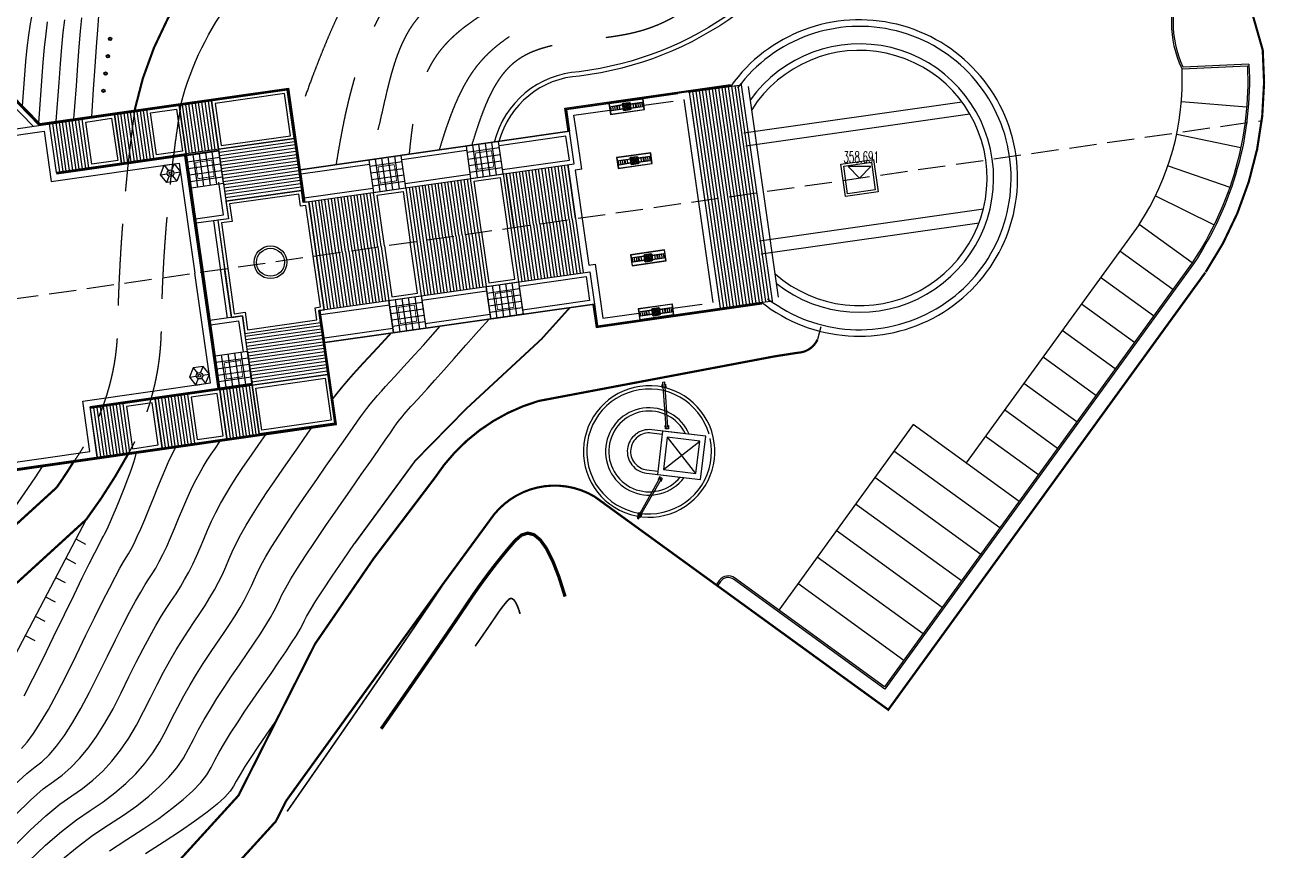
# Model space of a CAD drawing. Extents: x 351134 to 737836, y 2693212 to 3319468.
# Drawn here: x 624113 to 737836, y 2757654 to 2833301 of the extents above; entities that cross this region are included whole.
import ezdxf

# ---------------------------------------------------------------- set-up
doc = ezdxf.new("R2010")
doc.units = 0
doc.linetypes.add('0', pattern=[1, 1])
doc.linetypes.add('DASH', pattern=[0.35, 0.25, -0.1])
doc.layers.get('0').update_dxf_attribs({"linetype": 'CONTINUOUS'})
for name, color, linetype in [('00000实测标高', 6, 'CONTINUOUS'), ('00景观层', 10, 'CONTINUOUS'), ('01佛教小品', 2, 'CONTINUOUS'), ('01小品', 2, 'CONTINUOUS'), ('2', 7, 'CONTINUOUS'), ('3', 3, 'CONTINUOUS'), ('5', 5, 'CONTINUOUS'), ('DGX', 8, 'CONTINUOUS'), ('DLSS', 4, 'CONTINUOUS'), ('DMTZ', 3, 'CONTINUOUS'), ('瓦', 8, 'CONTINUOUS'), ('绿化', 3, 'CONTINUOUS'), ('道路', 1, 'CONTINUOUS')]:
    doc.layers.add(name, color=color, linetype=linetype)
doc.styles.add('_TCH_DIM', font='txt.shx', dxfattribs={"width": 0.8, "height": 3.5, "bigfont": 'hztxt.shx'})
doc.linetypes.add('FENCELINE2', pattern='A,6.35,-2.54,[132,ltypeshp.shx,S=2.54,R=0,X=-2.54,Y=0],-2.54,25.4', length=36.83)

# ---------------------------------------------------------------- blocks, each defined once
blk = doc.blocks.new('hrththh')
at = {"layer": '瓦'}
h = blk.add_hatch(dxfattribs=at)
h.set_pattern_fill('ANSI33', color=256, scale=600, style=0)
h.set_pattern_definition([(135, (1657657.03, 2146014.12), (106.06602, 106.06602), []), (135, (1657550.97, 2146014.12), (106.06602, 106.06602), [75, -37.5])])
h.paths.add_polyline_path([(1526935, 2243631), (1526985, 2243681), (1527535, 2243681), (1527585, 2243631), (1527585, 2243081), (1527535, 2243031), (1526985, 2243031), (1526935, 2243081)])
at = {"layer": '2', "flags": 128}
blk.add_lwpolyline([(1526935, 2243081), (1526935, 2243631), (1526985, 2243681), (1527535, 2243681), (1527585, 2243631), (1527585, 2243081), (1527535, 2243031), (1526985, 2243031), (1526935, 2243081)], dxfattribs=at)
at = {"layer": '3'}
for p, q in [((1527090, 2244616), (1527430, 2244616)), ((1527090, 2243706), (1527090, 2244616)), ((1527430, 2243706), (1527430, 2244616)), ((1527090, 2243006), (1527090, 2242096)), ((1527430, 2243006), (1527430, 2242096)), ((1527090, 2242096), (1527430, 2242096))]:
    blk.add_line(p, q, dxfattribs=at)
at = {"layer": '5', "color": 11}
for p, q in [((1527060, 2243706), (1527060, 2244796)), ((1527060, 2244796), (1527460, 2244796)), ((1527090, 2244429), (1527430, 2244429)), ((1527090, 2244250), (1527430, 2244250)), ((1527090, 2244188), (1527430, 2244188)), ((1527090, 2243990), (1527430, 2243990)), ((1527460, 2243706), (1527460, 2244796)), ((1527060, 2243006), (1527060, 2241916)), ((1527090, 2242723), (1527430, 2242723)), ((1527460, 2243006), (1527460, 2241916)), ((1527060, 2241916), (1527460, 2241916)), ((1527090, 2242524), (1527430, 2242524)), ((1527090, 2242463), (1527430, 2242463)), ((1527090, 2242284), (1527430, 2242284))]:
    blk.add_line(p, q, dxfattribs=at)
for points in [[(1526760, 2244936), (1526760, 2241776), (1527760, 2241776), (1527760, 2244936)], [(1526785, 2244911), (1526785, 2241801), (1527735, 2241801), (1527735, 2244911)]]:
    blk.add_lwpolyline(points, close=True, dxfattribs=at)
at = {"layer": '5', "color": 11, "flags": 128}
blk.add_lwpolyline([(1526910, 2243081), (1526910, 2243641), (1526974, 2243706), (1527545, 2243706), (1527610, 2243641), (1527610, 2243071), (1527545, 2243006), (1526974, 2243006), (1526917, 2243063)], dxfattribs=at)

msp = doc.modelspace()

# ---------------------------------------------------------------- linework, layer by layer
at = {"color": 1, "linetype": 'Continuous', "flags": 128}
for points in [[(730212, 2829268, -0.221529), (730194, 2837739, 0.2747192), (726765, 2847997, -0.2329661), (724074, 2855547, 1.6078345)], [(736207, 2829531, -0.160329), (731130, 2811474)], [(702944, 2772620), (689184, 2782602, 0.4142136), (687788, 2782380), (687494, 2781975)]]:
    msp.add_lwpolyline(points, format="xyb", dxfattribs=at)
at = {"color": 8, "linetype": 'Continuous', "flags": 128}
for points in [[(736350, 2829687), (730306, 2829422, -0.2193166), (730337, 2837691, 0.2750264), (726866, 2848107, -0.232837), (724223, 2855529)], [(736350, 2829687, -0.1616051), (731254, 2811390, -0.160329)], [(702978, 2772411), (689096, 2782481, 0.4142136), (687909, 2782292), (687616, 2781887)]]:
    msp.add_lwpolyline(points, format="xyb", dxfattribs=at)
at = {"color": 1, "linetype": 'Continuous', "flags": 128}
for points in [[(730212, 2829268), (736207, 2829531)], [(731130, 2811474), (702944, 2772620)]]:
    msp.add_lwpolyline(points, dxfattribs=at)
at = {"color": 8, "linetype": 'Continuous', "flags": 128}
for points in [[(730161, 2826262), (736136, 2825774)], [(729724, 2823288), (735597, 2822056)], [(728936, 2820387), (734596, 2818435)], [(727771, 2817617), (733152, 2814968)], [(731130, 2811474), (726273, 2814997)], [(729368, 2809046), (724511, 2812569)], [(731251, 2811386), (702978, 2772411)], [(727606, 2806617), (722750, 2810140)], [(725845, 2804189), (720988, 2807712)], [(724083, 2801761), (719227, 2805284)], [(722322, 2799332), (717465, 2802855)], [(720560, 2796904), (715703, 2800427)], [(718798, 2794476), (713942, 2797999)], [(715275, 2789619), (705562, 2796665)], [(717037, 2792047), (712180, 2795570)], [(713514, 2787191), (703800, 2794237)], [(711752, 2784762), (702039, 2791808)], [(703278, 2770525), (676342, 2790066)], [(703278, 2770525), (676342, 2790066)], [(709991, 2782334), (700277, 2789380)], [(708229, 2779905), (698516, 2786952)], [(706467, 2777477), (696754, 2784523)], [(704706, 2775049), (694992, 2782095)]]:
    msp.add_lwpolyline(points, dxfattribs=at)
at = {"color": 8, "linetype": 'Continuous', "elevation": 355302, "flags": 128}
for points in [[(726273, 2814997), (710419, 2793142)], [(705562, 2796665), (693231, 2779667)]]:
    msp.add_lwpolyline(points, dxfattribs=at)
at = {"color": 8, "linetype": 'Continuous'}
for centre, radius, start, end in [((706193, 2828220, -710604), 24043, 326.63548, 2.49893), ((672718, 2783884, 354604), 7166, 48.46308, 141.2949)]:
    msp.add_arc(centre, radius, start, end, dxfattribs=at)
at = {"layer": '00000实测标高', "color": 6}
for p, q in [((700640, 2819257), (699590, 2820307)), ((701690, 2820307), (699590, 2820307)), ((700640, 2819257), (701690, 2820307))]:
    msp.add_line(p, q, dxfattribs=at)
at = {"layer": '00000实测标高', "color": 7, "linetype": 'DASH', "ltscale": 10000, "flags": 128}
msp.add_lwpolyline([(414984, 2778433), (737519, 2824527)], dxfattribs=at)
at = {"layer": '00景观层', "linetype": 'Continuous'}
for p, q in [((625424, 2824086), (614605, 2835176)), ((625424, 2824086), (614605, 2835176)), ((625478, 2824246), (614817, 2835173)), ((625478, 2824246), (614817, 2835173)), ((641877, 2821892), (641240, 2826347)), ((641877, 2821892), (641240, 2826347)), ((632967, 2820619), (632331, 2825073)), ((635937, 2821043), (635300, 2825498)), ((638907, 2821467), (638270, 2825922)), ((638907, 2821467), (638270, 2825922)), ((627027, 2819770), (626391, 2824225)), ((649368, 2820011), (674067, 2823541)), ((638907, 2821467), (640452, 2810655)), ((649793, 2817041), (674492, 2820571)), ((627027, 2819770), (627049, 2819621)), ((668962, 2814731), (668255, 2819681)), ((649415, 2818620), (649644, 2817020)), ((668665, 2814688), (669373, 2809738)), ((659756, 2813415), (660463, 2808465)), ((641997, 2799843), (640452, 2810655)), ((651207, 2807141), (675906, 2810671)), ((652533, 2796803), (651059, 2807120)), ((651288, 2805519), (651059, 2807120)), ((651059, 2807120), (652533, 2796803)), ((651632, 2804171), (676331, 2807701)), ((644967, 2800267), (645604, 2795812)), ((644967, 2800267), (645604, 2795812)), ((633088, 2798569), (633066, 2798718)), ((636058, 2798994), (636694, 2794539)), ((639027, 2799418), (639664, 2794964)), ((641997, 2799843), (642634, 2795388)), ((641997, 2799843), (642634, 2795388))]:
    msp.add_line(p, q, dxfattribs=at)
at = {"layer": '00景观层', "color": 250, "linetype": 'Continuous'}
for p, q in [((624872, 2824007), (616377, 2832714)), ((624872, 2824007), (616377, 2832714)), ((639798, 2821595), (639161, 2826050)), ((640095, 2821637), (639458, 2826092)), ((640392, 2821680), (639755, 2826134)), ((640689, 2821722), (640052, 2826177)), ((640986, 2821765), (640349, 2826219)), ((641283, 2821807), (640646, 2826262)), ((641580, 2821849), (640943, 2826304)), ((633264, 2820661), (632627, 2825116)), ((633561, 2820704), (632924, 2825158)), ((633858, 2820746), (633221, 2825201)), ((634155, 2820788), (633518, 2825243)), ((634452, 2820831), (633815, 2825286)), ((634749, 2820873), (634112, 2825328)), ((635046, 2820916), (634409, 2825370)), ((635343, 2820958), (634706, 2825413)), ((635640, 2821001), (635003, 2825455)), ((639204, 2821510), (638567, 2825965)), ((639501, 2821552), (638864, 2826007)), ((627324, 2819812), (626688, 2824267)), ((627621, 2819855), (626985, 2824309)), ((627918, 2819897), (627282, 2824352)), ((628215, 2819940), (627579, 2824394)), ((628512, 2819982), (627876, 2824437)), ((628809, 2820024), (628173, 2824479)), ((629106, 2820067), (628470, 2824522)), ((629403, 2820109), (628767, 2824564)), ((629700, 2820152), (629064, 2824607)), ((636900, 2820423), (637285, 2819933)), ((637581, 2819975), (637814, 2820554)), ((655711, 2820513), (649425, 2819615)), ((636557, 2819567), (637174, 2819655)), ((637126, 2818841), (637359, 2819420)), ((637655, 2819462), (638040, 2818972)), ((637766, 2819740), (638383, 2819828)), ((649736, 2817437), (656022, 2818335)), ((675821, 2811265), (676415, 2811350)), ((651264, 2806745), (657550, 2807644)), ((657861, 2805466), (651575, 2804567)), ((639209, 2801009), (639826, 2801097)), ((639552, 2801865), (639938, 2801375)), ((640234, 2801417), (640466, 2801996)), ((640418, 2801182), (641036, 2801270)), ((639779, 2800283), (640011, 2800862)), ((640307, 2800904), (640692, 2800414)), ((642294, 2799885), (642931, 2795430)), ((642591, 2799928), (643228, 2795473)), ((642888, 2799970), (643525, 2795515)), ((643185, 2800012), (643822, 2795558)), ((643482, 2800055), (644119, 2795600)), ((643779, 2800097), (644416, 2795643)), ((644076, 2800140), (644713, 2795685)), ((644373, 2800182), (645010, 2795728)), ((644670, 2800225), (645307, 2795770)), ((636355, 2799036), (636991, 2794582)), ((636652, 2799079), (637288, 2794624)), ((636948, 2799121), (637585, 2794666)), ((637245, 2799164), (637882, 2794709)), ((637542, 2799206), (638179, 2794751)), ((637839, 2799249), (638476, 2794794)), ((638136, 2799291), (638773, 2794836)), ((638433, 2799333), (639070, 2794879)), ((638730, 2799376), (639367, 2794921)), ((630415, 2798187), (631051, 2793733)), ((630712, 2798230), (631348, 2793775)), ((631009, 2798272), (631645, 2793818)), ((631306, 2798315), (631942, 2793860)), ((631603, 2798357), (632239, 2793903)), ((631900, 2798400), (632536, 2793945)), ((632197, 2798442), (632833, 2793987)), ((632494, 2798485), (633130, 2794030)), ((632791, 2798527), (633427, 2794072))]:
    msp.add_line(p, q, dxfattribs=at)
at = {"layer": '00景观层', "color": 7}
for p, q in [((684970, 2827119), (689821, 2827812)), ((684970, 2827119), (689821, 2827812)), ((683980, 2826978), (673784, 2825521)), ((673784, 2825521), (674067, 2823541)), ((627027, 2819770), (626391, 2824225)), ((642785, 2815534), (639815, 2815110)), ((687800, 2807320), (692651, 2808013)), ((692672, 2807865), (692651, 2808013)), ((676331, 2807701), (676614, 2805721)), ((676614, 2805721), (686810, 2807178)), ((644058, 2806625), (641089, 2806200)), ((630118, 2798145), (630755, 2793690))]:
    msp.add_line(p, q, dxfattribs=at)
at = {"layer": '00景观层', "color": 11}
for p, q in [((640540, 2818519), (640116, 2821489)), ((641134, 2818604), (640710, 2821574)), ((641728, 2818688), (641304, 2821658)), ((667618, 2822013), (664649, 2821588)), ((665158, 2822267), (665582, 2819298)), ((666176, 2819382), (665752, 2822352)), ((666770, 2819467), (666346, 2822437)), ((667364, 2819552), (666940, 2822522)), ((641983, 2821149), (639013, 2820725)), ((639098, 2820131), (642068, 2820555)), ((639522, 2821404), (639946, 2818434)), ((658709, 2820740), (655739, 2820316)), ((656248, 2820995), (656672, 2818025)), ((657267, 2818109), (656842, 2821079)), ((657860, 2818194), (657436, 2821164)), ((658454, 2818279), (658030, 2821249)), ((664734, 2820994), (667703, 2821418)), ((664818, 2820400), (667788, 2820824)), ((639183, 2819537), (642153, 2819961)), ((639268, 2818943), (642237, 2819367)), ((655824, 2819721), (658794, 2820146)), ((655909, 2819127), (658879, 2819552)), ((664903, 2819806), (667873, 2820231)), ((655994, 2818534), (658964, 2818958)), ((666487, 2808721), (669457, 2809145)), ((667421, 2806430), (666997, 2809399)), ((667591, 2809485), (668015, 2806515)), ((668184, 2809570), (668609, 2806600)), ((668778, 2809655), (669203, 2806684)), ((657578, 2807447), (660548, 2807871)), ((658512, 2805156), (658087, 2808125)), ((658681, 2808211), (659106, 2805241)), ((659275, 2808296), (659700, 2805326)), ((659869, 2808381), (660294, 2805411)), ((666572, 2808127), (669542, 2808551)), ((666657, 2807533), (669627, 2807958)), ((657663, 2806853), (660633, 2807278)), ((657748, 2806259), (660718, 2806684)), ((669712, 2807363), (666742, 2806939)), ((660803, 2806089), (657833, 2805665)), ((643927, 2803301), (644352, 2800331)), ((641636, 2802367), (644606, 2802792)), ((641721, 2801773), (644691, 2802198)), ((642570, 2800076), (642146, 2803045)), ((642739, 2803131), (643164, 2800161)), ((643333, 2803216), (643758, 2800246)), ((641806, 2801179), (644776, 2801604)), ((644861, 2801010), (641891, 2800585))]:
    msp.add_line(p, q, dxfattribs=at)
at = {"layer": '00景观层', "color": 250, "linetype": 'DASH', "ltscale": 100}
for p, q in [((666403, 2809314), (666771, 2806740)), ((669373, 2809738), (669797, 2806769)), ((657493, 2808040), (657861, 2805467)), ((660463, 2808465), (660888, 2805495)), ((666771, 2806740), (666827, 2806344)), ((657861, 2805467), (657918, 2805071))]:
    msp.add_line(p, q, dxfattribs=at)
at = {"layer": '00景观层', "color": 250, "linetype": 'Continuous', "flags": 128}
msp.add_lwpolyline([(710252, 2855791, 0.2612047), (693458, 2839586, -0.1423641), (689230, 2834669, -0.1287902), (674940, 2829005, 0.3283512), (667152, 2822552)], format="xyb", dxfattribs=at)
at = {"layer": '00景观层', "color": 7, "flags": 128}
msp.add_lwpolyline([(710731, 2855499, 0.2659392), (693834, 2839445, -0.1427079), (689458, 2834340, -0.1288056), (674976, 2828607, 0.323222), (667581, 2822614, 0.323222)], format="xyb", dxfattribs=at)
at = {"layer": '00景观层', "color": 31, "linetype": 'FENCELINE2', "ltscale": 150, "flags": 128}
for points in [[(614711, 2835174), (625451, 2824166), (648233, 2827422), (649718, 2817030)], [(673990, 2823530), (673696, 2825584), (688816, 2827750)], [(638917, 2821393), (641887, 2821818)], [(640378, 2810644), (638843, 2821383), (627038, 2819696)], [(640378, 2810644), (641912, 2799906), (630107, 2798219)], [(619483, 2799577), (620544, 2792155), (652618, 2796739), (651133, 2807131)], [(676256, 2807691), (676550, 2805637), (691671, 2807797)], [(641987, 2799917), (644956, 2800341)]]:
    msp.add_lwpolyline(points, dxfattribs=at)
at = {"layer": '00景观层', "linetype": 'Continuous', "flags": 128}
for points in [[(616244, 2822774), (648170, 2827337)], [(648806, 2822882), (638907, 2821467)], [(674492, 2820571), (674067, 2823541)], [(627027, 2819770), (638907, 2821467)], [(627027, 2819770), (638907, 2821467)], [(640452, 2810655), (638907, 2821467)], [(674605, 2815536), (673898, 2820486)], [(668962, 2814731), (668255, 2819681)], [(668962, 2814731), (668255, 2819681)], [(659048, 2818365), (660463, 2808465)], [(656786, 2812990), (656079, 2817940)], [(668665, 2814688), (669373, 2809738)], [(668665, 2814688), (669373, 2809738)], [(674605, 2815536), (675312, 2810586)], [(656786, 2812990), (657493, 2808040)], [(659756, 2813415), (660463, 2808465)], [(659756, 2813415), (660463, 2808465)], [(640452, 2810655), (641997, 2799843)], [(651897, 2801257), (641997, 2799843)], [(620608, 2792240), (652533, 2796803)]]:
    msp.add_lwpolyline(points, dxfattribs=at)
at = {"layer": '00景观层', "linetype": 'Continuous', "ltscale": 200, "flags": 128}
for points in [[(617294, 2815427), (616244, 2822774), (648170, 2827337), (649644, 2817020)], [(625451, 2824166), (648233, 2827422), (649718, 2817030)], [(625478, 2824246), (648297, 2827507), (649793, 2817041)], [(627027, 2819770), (638907, 2821467), (640452, 2810655)], [(640452, 2810655), (638907, 2821467), (627027, 2819770)], [(627027, 2819770), (638907, 2821467)], [(640303, 2810634), (638780, 2821298), (627049, 2819621)], [(649793, 2817041), (649644, 2817020)], [(640303, 2810634), (641827, 2799970), (630097, 2798294)], [(640452, 2810655), (641997, 2799843), (630118, 2798145)], [(619409, 2799566), (620480, 2792070), (652703, 2796675), (651207, 2807141)], [(619558, 2799588), (620608, 2792240), (652533, 2796803), (651059, 2807120)], [(651207, 2807141), (651059, 2807120)]]:
    msp.add_lwpolyline(points, dxfattribs=at)
at = {"layer": '00景观层', "color": 7}
for points in [[(641877, 2821892), (648806, 2822882), (648170, 2827337), (641240, 2826347)], [(629361, 2824649), (632331, 2825073), (632967, 2820619), (629997, 2820194)], [(635300, 2825498), (638270, 2825922), (638907, 2821467), (635937, 2821043)], [(674067, 2823541), (649368, 2820011), (649793, 2817041), (674492, 2820571)], [(676331, 2807701), (651632, 2804171), (651207, 2807141), (675906, 2810671)], [(644967, 2800267), (651897, 2801257), (652533, 2796803), (645604, 2795812)], [(633724, 2794115), (636694, 2794539), (636058, 2798994), (633088, 2798569)], [(639664, 2794964), (642634, 2795388), (641997, 2799843), (639027, 2799418)]]:
    msp.add_lwpolyline(points, close=True, dxfattribs=at)
at = {"layer": '00景观层', "color": 7, "flags": 128}
for points in [[(673916, 2823519), (673611, 2825647), (688805, 2827824)], [(688196, 2807376), (685366, 2827176)], [(689821, 2827812), (689795, 2827965)], [(692651, 2808013), (689821, 2827812)], [(664988, 2819213), (667958, 2819637), (667533, 2822607), (664564, 2822183), (664988, 2819213)], [(674492, 2820571), (674067, 2823541), (674067, 2823541)], [(639352, 2818349), (642322, 2818773), (641898, 2821743), (638928, 2821319), (639352, 2818349)], [(638928, 2821319), (641898, 2821743)], [(656079, 2817940), (659048, 2818364), (658624, 2821334), (655654, 2820910), (656079, 2817940)], [(673898, 2820486), (675312, 2810586)], [(665695, 2814264), (664988, 2819214)], [(667958, 2819638), (669373, 2809738)], [(643069, 2806483), (644058, 2806625), (644058, 2806625), (644288, 2805019), (651218, 2806009), (651059, 2807120), (651554, 2807191), (650139, 2817091), (649644, 2817020), (649485, 2818130), (642556, 2817140), (642785, 2815534), (641795, 2815393), (643069, 2806483)], [(642556, 2817140), (649485, 2818130)], [(641399, 2815336), (642673, 2806426)], [(641795, 2815393), (642432, 2810938)], [(665695, 2814264), (666403, 2809314)], [(619133, 2802557), (619558, 2799588), (619558, 2799588), (620608, 2792240), (630755, 2793690), (630097, 2798294), (641827, 2799970), (640303, 2810634)], [(643069, 2806483), (642432, 2810938)], [(666403, 2809314), (669373, 2809739), (669797, 2806769), (666827, 2806344), (666403, 2809314)], [(657493, 2808041), (660463, 2808465), (660887, 2805495), (657918, 2805071), (657493, 2808041)], [(657493, 2808040), (660463, 2808465)], [(676331, 2807701), (676614, 2805721), (691661, 2807872)], [(666827, 2806344), (669797, 2806769)], [(676182, 2807680), (676486, 2805552), (691682, 2807723)], [(676331, 2807701), (676331, 2807701)], [(644288, 2805019), (651218, 2806009)], [(697088, 2805611), (696786, 2804450)], [(697088, 2805611), (696786, 2804450)], [(641552, 2802961), (644521, 2803386), (644946, 2800416), (641976, 2799991), (641552, 2802961)], [(644967, 2800267), (651897, 2801257)], [(641976, 2799991), (644946, 2800416)], [(641997, 2799843), (644967, 2800267)], [(641997, 2799843), (644967, 2800267)]]:
    msp.add_lwpolyline(points, dxfattribs=at)
at = {"layer": '00景观层', "color": 250, "linetype": 'Continuous', "flags": 128}
for points in [[(688493, 2807419), (685663, 2827218)], [(688790, 2807461), (685960, 2827261)], [(689087, 2807504), (686257, 2827303)], [(689384, 2807546), (686554, 2827345)], [(689681, 2807589), (686851, 2827388)], [(689978, 2807631), (687148, 2827430)], [(690275, 2807673), (687445, 2827473)], [(690572, 2807716), (687742, 2827515)], [(690869, 2807758), (688039, 2827558)], [(691166, 2807801), (688336, 2827600)], [(691463, 2807843), (688633, 2827643)], [(691760, 2807886), (688930, 2827685)], [(692057, 2807928), (689227, 2827727)], [(692354, 2807971), (689524, 2827770)], [(693210, 2808338), (690450, 2827657)], [(680878, 2825928), (683570, 2826313)], [(687220, 2807843), (684560, 2826454)], [(687899, 2807334), (685069, 2827133)], [(687814, 2807928), (685155, 2826539)], [(690048, 2823400), (710018, 2826253)], [(690048, 2823400), (710018, 2826253)], [(674746, 2823032), (674463, 2825012), (677750, 2825481)], [(690218, 2822212), (710750, 2825146)], [(690218, 2822212), (710750, 2825146)], [(618397, 2811948), (617803, 2816106), (617803, 2816106), (616923, 2822265), (625882, 2823546), (626540, 2818942), (638270, 2820619), (639710, 2810549)], [(667901, 2820033), (674039, 2820910), (673728, 2823088), (667590, 2822211)], [(675170, 2820062), (674746, 2823032), (674746, 2823032)], [(648849, 2822585), (641919, 2821595)], [(648891, 2822288), (641961, 2821298)], [(648934, 2821991), (642004, 2821001)], [(648976, 2821694), (642046, 2820704)], [(664620, 2821787), (658681, 2820938)], [(649018, 2821397), (642089, 2820407)], [(649061, 2821100), (642131, 2820110)], [(649103, 2820803), (642174, 2819813)], [(649146, 2820506), (642216, 2819516)], [(673714, 2815410), (673006, 2820360)], [(674011, 2815451), (673304, 2820401)], [(674308, 2815494), (673601, 2820444)], [(649188, 2820209), (642259, 2819219)], [(649231, 2819912), (642301, 2818922)], [(649273, 2819615), (642343, 2818625)], [(649316, 2819318), (642386, 2818328)], [(658992, 2818760), (664931, 2819609)], [(665992, 2814306), (665327, 2818959), (667703, 2819298), (668368, 2814646)], [(668255, 2819681), (669670, 2809781)], [(668552, 2819723), (669967, 2809823)], [(668849, 2819765), (670263, 2809866)], [(669146, 2819808), (670560, 2809908)], [(669443, 2819850), (670857, 2809951)], [(670447, 2814943), (669740, 2819893)], [(670744, 2814986), (670037, 2819935)], [(671041, 2815028), (670334, 2819978)], [(671338, 2815070), (670631, 2820020)], [(671635, 2815113), (670928, 2820063)], [(671932, 2815155), (671225, 2820105)], [(672229, 2815198), (671522, 2820148)], [(672526, 2815240), (671818, 2820190)], [(672823, 2815283), (672115, 2820233)], [(673120, 2815325), (672412, 2820275)], [(673417, 2815368), (672709, 2820318)], [(675170, 2820062), (674576, 2819977)], [(674576, 2819977), (675821, 2811265)], [(639289, 2818795), (639759, 2815506), (642333, 2815874), (641905, 2818865)], [(649358, 2819021), (642428, 2818031)], [(649400, 2818724), (642471, 2817734)], [(649443, 2818427), (642513, 2817437)], [(659345, 2818407), (660760, 2808507)], [(659642, 2818450), (661057, 2808550)], [(659939, 2818492), (661354, 2808592)], [(660236, 2818535), (661651, 2808635)], [(660533, 2818577), (661948, 2808677)], [(661538, 2813670), (660830, 2818620)], [(661835, 2813712), (661127, 2818662)], [(662132, 2813754), (661424, 2818704)], [(662429, 2813797), (661721, 2818747)], [(662726, 2813839), (662018, 2818789)], [(663023, 2813882), (662315, 2818832)], [(663319, 2813924), (662612, 2818874)], [(663616, 2813967), (662909, 2818917)], [(663913, 2814009), (663206, 2818959)], [(664210, 2814052), (663503, 2819002)], [(664507, 2814094), (663800, 2819044)], [(664804, 2814136), (664097, 2819086)], [(665101, 2814179), (664394, 2819129)], [(665398, 2814221), (664691, 2819171)], [(650139, 2817092), (651554, 2807192)], [(650139, 2817091), (651554, 2807191)], [(650436, 2817134), (651851, 2807234)], [(650733, 2817177), (652148, 2807276)], [(651030, 2817219), (652445, 2807319)], [(652034, 2812311), (651327, 2817261)], [(652331, 2812354), (651624, 2817304)], [(652628, 2812396), (651921, 2817346)], [(652925, 2812439), (652218, 2817388)], [(653222, 2812481), (652515, 2817431)], [(653519, 2812523), (652812, 2817473)], [(653816, 2812566), (653109, 2817516)], [(654113, 2812608), (653406, 2817558)], [(654410, 2812651), (653703, 2817601)], [(654707, 2812693), (654000, 2817643)], [(655004, 2812736), (654297, 2817686)], [(655301, 2812778), (654594, 2817728)], [(655598, 2812821), (654891, 2817770)], [(655895, 2812863), (655188, 2817813)], [(656192, 2812905), (655485, 2817855)], [(656489, 2812948), (655782, 2817898)], [(657083, 2813033), (656418, 2817685), (658794, 2818025), (659459, 2813372)], [(691462, 2813501), (711995, 2816435)], [(691462, 2813501), (711995, 2816435)], [(665992, 2814306), (666657, 2809654), (669033, 2809993), (668368, 2814646)], [(670447, 2814943), (671154, 2809993)], [(670744, 2814986), (671451, 2810036)], [(671041, 2815028), (671748, 2810078)], [(671338, 2815070), (672045, 2810120)], [(671635, 2815113), (672342, 2810163)], [(671932, 2815155), (672639, 2810205)], [(672229, 2815198), (672936, 2810248)], [(672526, 2815240), (673233, 2810290)], [(672823, 2815283), (673530, 2810333)], [(673120, 2815325), (673827, 2810375)], [(673417, 2815368), (674124, 2810418)], [(673714, 2815410), (674421, 2810460)], [(674011, 2815451), (674718, 2810502)], [(674308, 2815494), (675015, 2810544)], [(691632, 2812313), (711602, 2815167)], [(691632, 2812313), (711602, 2815167)], [(661538, 2813670), (662245, 2808720)], [(661835, 2813712), (662542, 2808762)], [(662132, 2813754), (662839, 2808805)], [(662429, 2813797), (663136, 2808847)], [(662726, 2813839), (663433, 2808889)], [(663023, 2813882), (663730, 2808932)], [(663319, 2813924), (664027, 2808974)], [(663616, 2813967), (664324, 2809017)], [(663913, 2814009), (664621, 2809059)], [(664210, 2814052), (664918, 2809102)], [(664507, 2814094), (665215, 2809144)], [(664804, 2814136), (665512, 2809187)], [(665101, 2814179), (665809, 2809229)], [(665398, 2814221), (666106, 2809271)], [(652628, 2812396), (653336, 2807446)], [(652925, 2812439), (653633, 2807489)], [(653222, 2812481), (653930, 2807531)], [(653519, 2812523), (654226, 2807574)], [(653816, 2812566), (654523, 2807616)], [(654113, 2812608), (654820, 2807658)], [(654410, 2812651), (655117, 2807701)], [(654707, 2812693), (655414, 2807743)], [(655004, 2812736), (655711, 2807786)], [(655301, 2812778), (656008, 2807828)], [(655598, 2812821), (656305, 2807871)], [(655895, 2812863), (656602, 2807913)], [(656192, 2812905), (656899, 2807955)], [(656489, 2812948), (657196, 2807998)], [(657083, 2813033), (657748, 2808380), (660124, 2808720), (659459, 2813372)], [(652034, 2812311), (652742, 2807361)], [(652331, 2812354), (653039, 2807404)], [(676415, 2811350), (676840, 2808380), (676840, 2808380)], [(619642, 2803236), (620236, 2799078), (620236, 2799078), (621117, 2792919), (630076, 2794199), (629418, 2798803), (641149, 2800479), (639710, 2810549)], [(669429, 2809341), (675567, 2810219), (675878, 2808041), (669741, 2807163)], [(660520, 2808069), (666459, 2808918)], [(676840, 2808380), (677123, 2806400), (680409, 2806870)], [(666771, 2806740), (660831, 2805891)], [(683538, 2807317), (686230, 2807702)], [(641615, 2802516), (641145, 2805804), (643719, 2806172), (644125, 2803329)], [(651260, 2805712), (644330, 2804722)], [(651302, 2805415), (644373, 2804425)], [(651345, 2805118), (644415, 2804128)], [(651387, 2804821), (644458, 2803831)], [(651430, 2804524), (644500, 2803534)], [(651472, 2804227), (644543, 2803237)], [(651515, 2803930), (644585, 2802940)], [(651557, 2803633), (644627, 2802643)], [(651600, 2803336), (644670, 2802346)], [(651642, 2803039), (644712, 2802049)], [(651684, 2802742), (644755, 2801752)], [(651727, 2802445), (644797, 2801455)], [(651769, 2802148), (644840, 2801158)], [(651812, 2801851), (644882, 2800861)], [(651854, 2801554), (644925, 2800564)]]:
    msp.add_lwpolyline(points, dxfattribs=at)
at = {"layer": '00景观层', "color": 7}
for points in [[(641229, 2826424), (641240, 2826347)], [(641877, 2821892), (642785, 2815534)], [(675906, 2810671), (676331, 2807701), (676331, 2807701)], [(644967, 2800267), (644058, 2806625)], [(645615, 2795735), (645604, 2795812)]]:
    msp.add_lwpolyline(points, dxfattribs=at)
at = {"layer": '00景观层', "color": 250, "linetype": 'Continuous', "flags": 128}
for points in [[(642131, 2822231), (648467, 2823137), (647915, 2826998), (641579, 2826092)], [(643323, 2806823), (644313, 2806964), (644542, 2805358), (650878, 2806264), (650719, 2807375), (651214, 2807445), (649884, 2816751), (649390, 2816680), (649231, 2817791), (642895, 2816886), (643125, 2815280), (642135, 2815138)], [(645306, 2800013), (651642, 2800918), (652194, 2797057), (645858, 2796152)]]:
    msp.add_lwpolyline(points, close=True, dxfattribs=at)
at = {"layer": '00景观层', "color": 250, "linetype": 'Continuous'}
for points in [[(635640, 2825243), (638016, 2825583), (638567, 2821722), (636192, 2821382)], [(629700, 2824394), (632076, 2824734), (632628, 2820873), (630252, 2820534)], [(682901, 2796402), (682610, 2800564), (682760, 2800574), (683050, 2796413)], [(639919, 2795303), (642294, 2795643), (641743, 2799503), (639367, 2799164)], [(633979, 2794454), (636355, 2794794), (635803, 2798654), (633427, 2798315)], [(682315, 2791717), (680242, 2788097), (680372, 2788022), (682445, 2791643)]]:
    msp.add_lwpolyline(points, close=True, dxfattribs=at)
at = {"layer": '00景观层', "color": 31, "linetype": 'DASH', "ltscale": 1000, "const_width": 75, "flags": 128}
for points in [[(665625, 2820061), (667109, 2820273), (666897, 2821758), (665412, 2821546)], [(639989, 2819197), (641474, 2819410), (641261, 2820895), (639777, 2820683)], [(656715, 2818788), (658200, 2819000), (657988, 2820485), (656503, 2820273)], [(667251, 2808679), (668736, 2808891), (668948, 2807406), (667463, 2807193)], [(658342, 2807405), (659827, 2807617), (660039, 2806132), (658554, 2805920)], [(642400, 2802325), (643885, 2802537), (644097, 2801052), (642612, 2800840)]]:
    msp.add_lwpolyline(points, close=True, dxfattribs=at)
at = {"layer": '00景观层', "color": 11, "linetype": 'Continuous', "flags": 128}
for points in [[(638383, 2819828), (638040, 2818972), (637126, 2818841), (636557, 2819567), (636900, 2820423), (637814, 2820554)], [(641036, 2801270), (640466, 2801996), (639552, 2801865), (639209, 2801009), (639779, 2800283), (640692, 2800414)]]:
    msp.add_lwpolyline(points, close=True, dxfattribs=at)
at = {"layer": '00景观层', "color": 7, "flags": 128}
msp.add_lwpolyline([(643323, 2806823), (644313, 2806964), (644542, 2805358), (650878, 2806264), (650719, 2807375), (651214, 2807445), (649884, 2816751), (649390, 2816680), (649231, 2817791), (642895, 2816886), (643125, 2815280), (642135, 2815138)], close=True, dxfattribs=at)
at = {"layer": '00景观层', "color": 250, "linetype": 'Continuous', "elevation": 355302}
for points in [[(682647, 2800038), (682574, 2800033), (682553, 2800332), (682626, 2800337)], [(682776, 2800348), (682852, 2800353), (682873, 2800054), (682797, 2800049)], [(683039, 2796581), (683119, 2796587), (683139, 2796287), (682840, 2796266), (682819, 2796566), (682889, 2796571)], [(682361, 2791496), (682431, 2791456), (682580, 2791717), (682319, 2791866), (682170, 2791605), (682231, 2791571)], [(680504, 2788554), (680440, 2788591), (680291, 2788330), (680355, 2788294)], [(680485, 2788219), (680551, 2788181), (680700, 2788442), (680634, 2788480)]]:
    msp.add_lwpolyline(points, dxfattribs=at)
at = {"layer": '00景观层', "color": 250, "linetype": 'Continuous', "elevation": 355302, "flags": 128}
for points in [[(686556, 2795586), (681592, 2796184, 0.4142136), (679367, 2794438), (679367, 2794438, 0.4142136), (681114, 2792213), (686078, 2791615)], [(682549, 2795767), (681556, 2795886, 0.4142136), (679665, 2794402, 0.4142136), (681150, 2792511), (682142, 2792391)]]:
    msp.add_lwpolyline(points, format="xyb", dxfattribs=at)
at = {"layer": '00景观层', "linetype": 'Continuous', "elevation": 355302, "flags": 128}
msp.add_lwpolyline([(682107, 2792093), (686078, 2791615), (686556, 2795586), (682585, 2796065)], close=True, dxfattribs=at)
at = {"layer": '00景观层', "color": 250, "linetype": 'Continuous'}
for centre, radius in [((637470, 2819697), 299), ((637470, 2819697), 131), ((640122, 2801140), 299), ((640122, 2801140), 131)]:
    msp.add_circle(centre, radius, dxfattribs=at)
at = {"layer": '00景观层', "linetype": 'Continuous'}
msp.add_arc((700640, 2819257), 14500, 231.73717, 144.52903, dxfattribs=at)
at = {"layer": '00景观层', "color": 250, "linetype": 'Continuous'}
for centre, radius, start, end in [((700640, 2819257), 13900, 232.71772, 143.54848), ((700640, 2819257), 12300, 231.78396, 144.48224), ((700640, 2819257), 11700, 228.61024, 147.65596), ((681353, 2794199, 355302), 6023, 12.52564, 333.74056), ((681353, 2794199, 355302), 5723, 15.92676, 11.99174), ((681353, 2794199, 355302), 4000, 23.1331, 323.1331), ((681353, 2794199, 355302), 3700, 25.85354, 320.41266), ((681353, 2794199, 355302), 6023, 333.74056, 12.52564)]:
    msp.add_arc(centre, radius, start, end, dxfattribs=at)
at = {"layer": '00景观层', "color": 250, "linetype": 'DASH', "ltscale": 50000}
for points, knots in [([(688510, 2863637), (688713, 2859794), (688939, 2850849), (679482, 2841547), (669756, 2836369), (660617, 2831355), (659672, 2824786), (659350, 2821437)], [997.0985194, 997.0985194, 997.0985194, 997.0985194, 12137.3669324, 27147.3048314, 36749.0875892, 46386.2144636, 55863.8295279, 55863.8295279, 55863.8295279, 55863.8295279]), ([(679710, 2861270), (680139, 2858245), (680640, 2850379), (671759, 2840000), (658894, 2835673), (657174, 2826313), (656111, 2822173), (655783, 2820928)], [3340.6218757, 3340.6218757, 3340.6218757, 3340.6218757, 12226.6938296, 26838.2827842, 40349.2095231, 49300.4586129, 53198.0480168, 53198.0480168, 53198.0480168, 53198.0480168]), ([(662124, 2821834), (663037, 2824829), (665658, 2832429), (679264, 2836411), (690143, 2845553), (695934, 2856434), (701903, 2859024), (703967, 2859732)], [1096.8849995, 1096.8849995, 1096.8849995, 1096.8849995, 10033.3508812, 24416.7481891, 39523.7424148, 52681.8907074, 59103.1457392, 59103.1457392, 59103.1457392, 59103.1457392]), ([(665105, 2822260), (666068, 2825399), (668477, 2832543), (683124, 2831000), (692340, 2842348), (698026, 2853762), (704604, 2856857), (707222, 2857913)], [572.9318152, 572.9318152, 572.9318152, 572.9318152, 9424.3083091, 21301.0742811, 36720.8438695, 50098.5873223, 58332.7172266, 58332.7172266, 58332.7172266, 58332.7172266]), ([(672954, 2856992), (672957, 2856570), (672823, 2852907), (668668, 2844964), (658950, 2839355), (654235, 2829412), (653133, 2823444), (652644, 2820479)], [5563.0530607, 5563.0530607, 5563.0530607, 5563.0530607, 6842.2306693, 16689.127959, 30313.2804519, 39512.1959787, 48533.4427035, 48533.4427035, 48533.4427035, 48533.4427035]), ([(666377, 2851223), (664530, 2847807), (658021, 2843702), (652541, 2834300), (650217, 2827929), (648810, 2823915)], [10410.346877, 10410.346877, 10410.346877, 10410.346877, 22866.8153114, 30449.7258943, 43151.345961, 43151.345961, 43151.345961, 43151.345961])]:
    msp.add_open_spline(points, degree=3, knots=knots, dxfattribs=at)
at = {"layer": '01小品', "color": 2, "linetype": '0', "elevation": 355302}
msp.add_lwpolyline([(682663, 2792530), (685641, 2792171), (686000, 2795150), (683022, 2795509)], close=True, dxfattribs=at)
for points in [[(683022, 2795509), (685603, 2792176)], [(682663, 2792530), (686000, 2795150)]]:
    msp.add_lwpolyline(points, dxfattribs=at)
at = {"layer": 'DGX', "color": 8, "linetype": 'Continuous'}
for points, elevation in [([(623897, 2825866), (624207, 2829950), (624330, 2831198), (624473, 2832350), (624637, 2833406), (624822, 2834365), (625026, 2835229), (625252, 2835996), (625498, 2836667), (625760, 2837307), (626033, 2837978), (626317, 2838681), (626612, 2839417), (626918, 2840184), (627235, 2840984), (627564, 2841815), (627904, 2842679), (628220, 2843532), (628477, 2844331), (628677, 2845077), (628818, 2845770), (628901, 2846409), (628912, 2846667)], 372000), ([(625395, 2824330), (625797, 2829834), (625921, 2831222), (626057, 2832473), (626205, 2833587)], 371000)]:
    msp.add_lwpolyline(points, dxfattribs=dict(at, elevation=elevation))
for points in [[(630252, 2824928), (630284, 2825347), (630426, 2827415), (630565, 2829484), (630692, 2831292), (630807, 2832841), (630910, 2834130)], [(627001, 2824463), (627266, 2828011), (627386, 2829717), (627511, 2831245), (627640, 2832596), (627774, 2833768)], [(628616, 2824694), (628711, 2825828), (628846, 2827713), (628976, 2829600), (629102, 2831269), (629224, 2832718), (629342, 2833949)], [(624449, 2756619), (626012, 2758100), (627476, 2759373), (628842, 2760440), (630108, 2761301), (631282, 2762078), (632369, 2762896), (633369, 2763754), (634283, 2764653), (635109, 2765591), (635849, 2766571), (636502, 2767590), (637068, 2768650), (637597, 2769720), (638142, 2770769), (638701, 2771796), (639275, 2772803), (639864, 2773788), (640468, 2774753), (641086, 2775696), (641719, 2776618), (642333, 2777507), (642894, 2778350), (643401, 2779146), (643856, 2779897), (644257, 2780601), (644605, 2781259), (644900, 2781871), (645142, 2782437), (645406, 2783034), (645765, 2783740), (646220, 2784556), (646771, 2785480), (647419, 2786514), (648162, 2787656), (649001, 2788908), (649936, 2790269), (650874, 2791618), (651722, 2792837), (652479, 2793924), (653146, 2794879), (653723, 2795704), (654210, 2796398), (654606, 2796960), (654912, 2797391), (655183, 2797760), (655471, 2798138), (655777, 2798524), (656102, 2798918), (656445, 2799320), (656806, 2799731), (657185, 2800150), (657582, 2800577), (658030, 2801057), (658561, 2801635), (659175, 2802310), (659872, 2803082), (660652, 2803952), (661515, 2804920), (662191, 2805680)], [(627410, 2756712), (628899, 2757936), (630361, 2759023), (631794, 2759974), (633149, 2760855), (634380, 2761733), (635485, 2762608), (636465, 2763480), (637319, 2764349), (638048, 2765216), (638651, 2766079), (639130, 2766939), (639566, 2767811), (640044, 2768710), (640565, 2769634), (641127, 2770586), (641732, 2771563), (642378, 2772567), (643067, 2773597), (643797, 2774654), (644512, 2775683), (645153, 2776628), (645720, 2777492), (646214, 2778272), (646634, 2778970), (646980, 2779586), (647253, 2780118), (647452, 2780569), (647678, 2781059), (648032, 2781711), (648514, 2782526), (649125, 2783503), (649863, 2784643), (650730, 2785946), (651725, 2787410), (652848, 2789038), (653970, 2790652), (654962, 2792080), (655826, 2793321), (656559, 2794375), (657164, 2795241), (657639, 2795920), (657984, 2796413), (658200, 2796718), (658356, 2796932), (658523, 2797150), (658701, 2797374), (658889, 2797602), (659087, 2797835), (659296, 2798073), (659516, 2798316), (659746, 2798563), (660045, 2798887), (660474, 2799358), (661032, 2799978), (661718, 2800745), (662534, 2801660), (663478, 2802723), (664551, 2803933), (665753, 2805292), (666674, 2806321)], [(623007, 2757888), (624614, 2759488), (626053, 2760810), (627322, 2761857), (628423, 2762627), (629415, 2763301), (630359, 2764059), (631254, 2764900), (632101, 2765825), (632899, 2766834), (633650, 2767926), (634352, 2769102), (635006, 2770362), (635629, 2771629), (636240, 2772828), (636838, 2773958), (637424, 2775020), (637997, 2776013), (638558, 2776938), (639106, 2777795), (639641, 2778583), (640154, 2779332), (640635, 2780071), (641083, 2780801), (641498, 2781521), (641881, 2782231), (642231, 2782932), (642548, 2783623), (642833, 2784305), (643133, 2785010), (643498, 2785770), (643926, 2786586), (644418, 2787457), (644974, 2788385), (645593, 2789367), (646277, 2790406), (647024, 2791500), (647778, 2792584), (648481, 2793593), (649133, 2794526), (649733, 2795384), (650283, 2796167), (650410, 2796348)], [(623217, 2760875), (624630, 2762248), (625803, 2763274), (626738, 2763954), (627548, 2764524), (628348, 2765221), (629138, 2766046), (629919, 2766997), (630690, 2768076), (631451, 2769281), (632202, 2770613), (632944, 2772073), (633660, 2773538), (634337, 2774887), (634974, 2776120), (635572, 2777237), (636129, 2778239), (636647, 2779124), (637125, 2779893), (637563, 2780547), (637976, 2781156), (638376, 2781792), (638764, 2782455), (639140, 2783145), (639504, 2783862), (639856, 2784605), (640196, 2785376), (640524, 2786173), (640861, 2786985), (641230, 2787799), (641631, 2788616), (642064, 2789434), (642529, 2790255), (643025, 2791078), (643553, 2791903), (644113, 2792731), (644682, 2793550), (645240, 2794349), (645786, 2795129), (646222, 2795749)], [(623206, 2763685), (624284, 2764691), (625052, 2765280), (625680, 2765747), (626337, 2766384), (627023, 2767192), (627737, 2768170), (628480, 2769318), (629252, 2770636), (630052, 2772125), (630882, 2773784), (631692, 2775447), (632435, 2776946), (633111, 2778282), (633720, 2779454), (634262, 2780464), (634737, 2781310), (635145, 2781992), (635486, 2782511), (635797, 2782981), (636117, 2783513), (636446, 2784109), (636782, 2784769), (637128, 2785492), (637481, 2786278), (637844, 2787128), (638214, 2788041), (638589, 2788961), (638963, 2789829), (639337, 2790646), (639711, 2791411), (640084, 2792126), (640456, 2792789), (640829, 2793401), (641201, 2793962), (641586, 2794515), (641999, 2795105), (642031, 2795150)], [(623813, 2766970), (624327, 2767547), (624907, 2768338), (625555, 2769342), (626270, 2770560), (627053, 2771991), (627902, 2773636), (628820, 2775495), (629723, 2777356), (630532, 2779005), (631247, 2780444), (631868, 2781672), (632394, 2782689), (632827, 2783495), (633164, 2784091), (633408, 2784476), (633619, 2784805), (633858, 2785235), (634127, 2785764), (634425, 2786393), (634751, 2787122), (635107, 2787951), (635491, 2788880), (635905, 2789909), (636317, 2790936), (636696, 2791858), (637043, 2792675), (637357, 2793388), (637639, 2793996), (637888, 2794500), (637922, 2794563)], [(624060, 2771802), (624854, 2773346), (625753, 2775148), (626758, 2777206), (627755, 2779264), (628630, 2781064), (629384, 2782606), (630016, 2783889), (630527, 2784914), (630916, 2785681), (631184, 2786190), (631330, 2786440), (631434, 2786614), (631575, 2786895), (631754, 2787281), (631970, 2787773), (632223, 2788371), (632514, 2789075), (632843, 2789885), (633208, 2790801), (633561, 2791704), (633850, 2792475), (634076, 2793116), (634239, 2793625), (634338, 2794002), (634361, 2794160)], [(620202, 2784664), (620392, 2784942), (622570, 2788131), (625068, 2791790), (625746, 2792823)], [(631880, 2757607), (633479, 2758648), (635017, 2759632), (636391, 2760570), (637601, 2761462), (638647, 2762308), (639529, 2763107), (640247, 2763860), (640801, 2764567), (641192, 2765228), (641535, 2765902), (641947, 2766651), (642428, 2767473), (642979, 2768368), (643599, 2769338), (644288, 2770381), (645047, 2771499), (645875, 2772690), (646690, 2773858), (647412, 2774907), (648039, 2775837), (648571, 2776648), (649010, 2777340), (649355, 2777913), (649605, 2778366), (649761, 2778700), (649950, 2779083), (650299, 2779682), (650809, 2780496), (651479, 2781526), (652308, 2782773), (653299, 2784235), (654340, 2785754)], [(647309, 2769803), (647028, 2769400), (646199, 2768196), (645467, 2767113), (644831, 2766151), (644292, 2765311), (643849, 2764592), (643503, 2763994), (643254, 2763517), (642951, 2763056), (642446, 2762505), (641739, 2761865), (640829, 2761136), (639716, 2760316), (638401, 2759407), (636884, 2758409), (635164, 2757321)]]:
    msp.add_lwpolyline(points, dxfattribs=at)
at = {"layer": 'DGX', "linetype": 'Continuous', "const_width": 150, "elevation": 359000}
msp.add_lwpolyline([(654340, 2785754), (659906, 2793344), (664589, 2798116), (671496, 2804509), (674078, 2807379)], dxfattribs=at)
at = {"layer": 'DGX', "linetype": 'Continuous', "const_width": 150}
for points in [[(652363, 2799053), (652418, 2799125), (652854, 2799674), (653315, 2800234), (653802, 2800806), (654315, 2801389), (654854, 2801984), (655418, 2802591), (656014, 2803228), (656647, 2803911), (657318, 2804642), (657676, 2805035)], [(667125, 2788365), (666723, 2787861)], [(662877, 2782622), (662047, 2781393), (661048, 2779900), (659838, 2778113), (658418, 2776031), (656788, 2773655), (654948, 2770985), (652897, 2768020), (650636, 2764761), (648165, 2761208)]]:
    msp.add_lwpolyline(points, dxfattribs=at)
at = {"layer": 'DGX', "color": 8, "linetype": 'Continuous', "const_width": 300, "flags": 128}
msp.add_lwpolyline([(673650, 2780899), (673087, 2782688), (672520, 2784149), (671951, 2785282), (671379, 2786087), (670805, 2786564), (670228, 2786712), (669648, 2786533), (669065, 2786026), (668486, 2785349), (667916, 2784660), (667355, 2783959), (666804, 2783246), (666262, 2782521), (665729, 2781784), (665206, 2781036), (664692, 2780275), (664123, 2779425), (663434, 2778407), (662625, 2777221), (661697, 2775868), (660649, 2774347), (659481, 2772659), (658193, 2770803), (656786, 2768779)], dxfattribs=at)
at = {"layer": 'DGX', "linetype": 'Continuous', "const_width": 150, "flags": 128}
msp.add_lwpolyline([(669524, 2779309), (669386, 2779746), (669248, 2780103), (669109, 2780379), (668969, 2780576), (668829, 2780692), (668688, 2780729), (668547, 2780685), (668404, 2780561), (668263, 2780396), (668124, 2780227), (667987, 2780056), (667852, 2779882), (667720, 2779705), (667590, 2779525), (667462, 2779343), (667337, 2779157), (667198, 2778949), (667030, 2778701), (666832, 2778411), (666606, 2778081), (666350, 2777710), (666065, 2777297), (665750, 2776844), (665407, 2776350)], dxfattribs=at)
at = {"layer": 'DGX', "color": 8, "linetype": 'Continuous'}
for centre, radius in [((631938, 2832009, -189528), 150), ((631938, 2832009, -189528), 100), ((631731, 2830423, -189528), 150), ((631731, 2830423, -189528), 100), ((631523, 2828836, -189528), 150), ((631523, 2828836, -189528), 100), ((631316, 2827250, -189528), 150), ((631316, 2827250, -189528), 100)]:
    msp.add_circle(centre, radius, dxfattribs=at)
at = {"layer": 'DLSS', "linetype": 'Continuous', "const_width": 200, "flags": 128}
for points in [[(701238, 2869056, -0.2727939), (737606, 2831005)], [(634184, 2825490, -0.2159863), (649564, 2846512, -0.2159863)], [(737607, 2831057, -0.1722688), (732374, 2810637, -0.1722688)], [(696786, 2804450, -0.2794474), (695008, 2803250, -19.0609623)], [(627038, 2790903, 0.0141473), (628570, 2793227, 0.0141473)], [(629734, 2787949, 0.0345609), (633571, 2793941, 0.0345609)]]:
    msp.add_lwpolyline(points, format="xyb", dxfattribs=at)
at = {"layer": 'DLSS', "color": 11, "linetype": 'DASH', "ltscale": 30000, "flags": 128}
for points in [[(638437, 2826098, 0.0369427), (636603, 2805184, -0.1221523), (633571, 2793941)], [(634184, 2825490, 0.0291017), (632604, 2805266, -0.1475903), (628570, 2793227)]]:
    msp.add_lwpolyline(points, format="xyb", dxfattribs=at)
at = {"layer": 'DLSS', "linetype": 'Continuous', "const_width": 200, "flags": 128}
for points, elevation in [([(676342, 2790066), (703278, 2770525), (732344, 2810593)], 355302), ([(676342, 2790066), (703278, 2770525), (732344, 2810593)], 355302), ([(671201, 2798822), (692871, 2802916), (695008, 2803250)], 355302), ([(629734, 2787949), (614152, 2773727)], 366768), ([(632874, 2745013), (636128, 2748227), (647130, 2760300), (648089, 2762197)], 355302)]:
    msp.add_lwpolyline(points, dxfattribs=dict(at, elevation=elevation))
at = {"layer": 'DLSS', "linetype": 'Continuous', "const_width": 200, "elevation": 355302, "flags": 128}
for points in [[(656098, 2784390), (661697, 2791769, -0.1786059), (671201, 2798822)], [(648089, 2762197), (662472, 2782071), (666723, 2787861, -0.400361), (676342, 2790066)]]:
    msp.add_lwpolyline(points, format="xyb", dxfattribs=at)
at = {"layer": 'DLSS', "linetype": 'Continuous', "const_width": 200, "flags": 128}
for points in [[(627038, 2790903), (611097, 2776354)], [(629974, 2747949), (633150, 2751087), (643700, 2762664), (650725, 2776561), (656098, 2784390)]]:
    msp.add_lwpolyline(points, dxfattribs=at)
at = {"layer": 'DMTZ', "linetype": 'Continuous', "flags": 128}
for points in [[(629734, 2787949), (619914, 2769325), (599829, 2749340), (589265, 2735499), (577112, 2716206), (547377, 2702284), (505934, 2694060), (494420, 2695528), (476821, 2702578), (454868, 2714039), (436521, 2718498), (426691, 2723465), (421768, 2730973), (412852, 2748588), (412343, 2761307), (413844, 2771845), (413632, 2778034), (411830, 2788572), (411358, 2803401), (429386, 2820857), (438719, 2835145), (438826, 2842143), (444513, 2850900)], [(629734, 2787949), (619914, 2769325), (599829, 2749340), (589265, 2735499), (577112, 2716206), (547377, 2702284), (505934, 2694060), (494420, 2695528), (476821, 2702578), (454868, 2714039), (436521, 2718498), (426691, 2723465), (421768, 2730973), (412852, 2748588), (412343, 2761307), (413844, 2771845), (413632, 2778034), (411830, 2788572), (411358, 2803401), (429386, 2820857), (438719, 2835145), (438826, 2842143), (444513, 2850900)], [(628801, 2786180), (629686, 2785713)], [(627868, 2784410), (628753, 2783944)], [(626936, 2782641), (627820, 2782175)], [(626003, 2780872), (626887, 2780406)], [(626003, 2780872), (626887, 2780406)], [(625070, 2779103), (625955, 2778637)], [(625070, 2779103), (625955, 2778637)], [(624137, 2777334), (625022, 2776867)], [(624137, 2777334), (625022, 2776867)]]:
    msp.add_lwpolyline(points, dxfattribs=at)
at = {"layer": '绿化', "color": 11}
for points in [[(698943, 2820529), (701913, 2820954), (702337, 2817984), (699368, 2817560)], [(699192, 2820343), (701726, 2820705), (702088, 2818171), (699554, 2817808)]]:
    msp.add_lwpolyline(points, close=True, dxfattribs=at)
for radius in [1500, 1280]:
    msp.add_circle((646639, 2811539), radius, dxfattribs=at)
at = {"layer": '道路', "flags": 128}
msp.add_lwpolyline([(638437, 2826098, -0.1988096), (651227, 2842855)], format="xyb", dxfattribs=at)

# ---------------------------------------------------------------- block references
at = {"layer": '01佛教小品', "color": 7, "rotation": 98.13309908942111}
for p in [(3116158, 1631280), (3116866, 1626330), (3118139, 1617420), (3118846, 1612470)]:
    msp.add_blockref('hrththh', p, dxfattribs=at)

# ---------------------------------------------------------------- texts
at = {"layer": '00000实测标高', "color": 6, "style": '_TCH_DIM', "width": 0.564706}
msp.add_text('358.691', height=1041.2, dxfattribs=at).set_placement((699161, 2820657))

doc.saveas('drawing.dxf')
